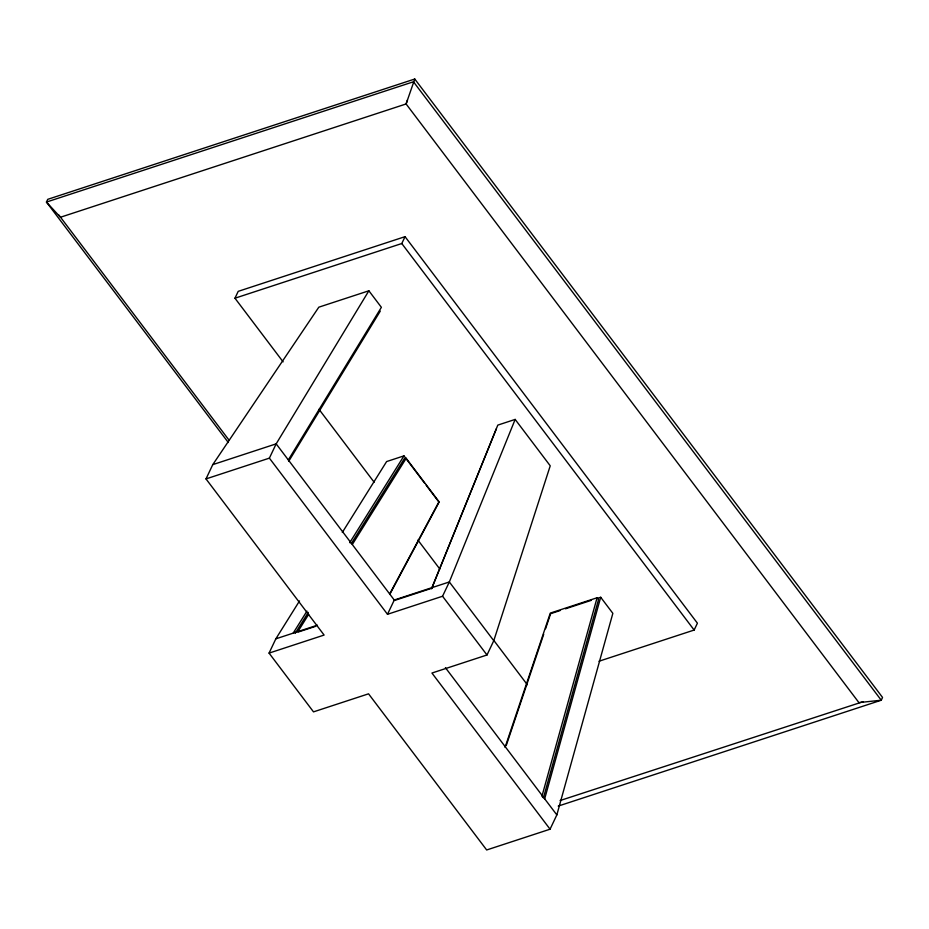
<?xml version="1.0" encoding="UTF-8"?>
<svg xmlns="http://www.w3.org/2000/svg" width="929" height="929" viewBox="0 0 929 929"><rect width="100%" height="100%" fill="white"/><g stroke="black" fill="none" stroke-linecap="round" stroke-linejoin="round"><path stroke-width="1.39" d="M597.092 597.753L541.944 796.211L543.442 797.825L598.59 599.368L597.092 597.753L550.282 613.105L505.062 747.369M544.673 798.835L600.691 597.266L596.627 598.59M299.521 600.935L275.843 638.827L269.062 653.11L313.503 711.869L368.546 693.824L486.668 849.977L550.061 829.202L556.843 814.907L612.85 613.337L600.691 597.266M550.061 829.202L431.939 673.037L486.993 654.991L493.775 640.708L550.235 465.812L515.154 419.42L497.805 425.11L431.985 587.651M506.259 745.476L543.709 634.263M545.555 628.77L550.642 613.674L560.106 610.562M407.471 100.018L406.101 103.955L60.431 217.258L46.45 202.069L47.751 199.329L414.764 79.023L882.55 697.458L881.249 700.211L558.224 806.093M431.59 588.754L496.388 428.745M515.154 419.42L449.334 581.96L442.552 596.244L387.498 614.29L269.387 458.136L276.168 443.853L368.871 290.789L381.378 307.325L288.338 459.925M283.101 361.857L234.956 298.209L238.219 291.346L405.044 236.663L697.412 623.185L694.149 630.048L599.019 661.227M269.062 653.11L324.105 635.064L205.994 478.911L212.776 464.628L318.821 307.185L368.871 290.789M414.764 79.023L406.101 103.955L858.907 702.603L881.249 700.211L413.463 81.775L46.45 202.069L228.313 442.518M234.956 298.209L401.781 243.526L405.044 236.663M387.498 614.29L394.291 600.006L449.334 581.96L493.775 640.708M389.762 593.77L438.999 501.695L406.182 458.311L404.266 458.798L351.278 543.593M390.041 593.898L439.045 502.252L426.202 485.286M288.698 461.318L380.298 311.076M342.302 532.468L386.615 461.562L403.964 455.872L424.495 483.022M293.192 633.148L306.942 611.143M349.722 542.675L403.964 455.872M295.225 633.311L308.277 612.42M297.895 631.604L308.649 614.394M352.416 544.348L406.182 458.311M212.776 464.628L276.168 443.853L394.57 600.448L432.275 588.092M205.994 478.911L269.387 458.136M275.843 638.827L317.428 625.194M298.163 632.057L315.663 626.32M565.517 608.797L591.216 600.366M560.071 800.554L863.087 701.697M401.781 243.526L694.149 630.048M318.995 409.306L374.143 482.209M417.911 540.074L439.789 569.012M494.065 640.755L527.324 684.731M442.552 596.244L486.993 654.991M445.421 667.684L556.843 814.907M229.149 440.311L58.852 215.017"/></g></svg>
